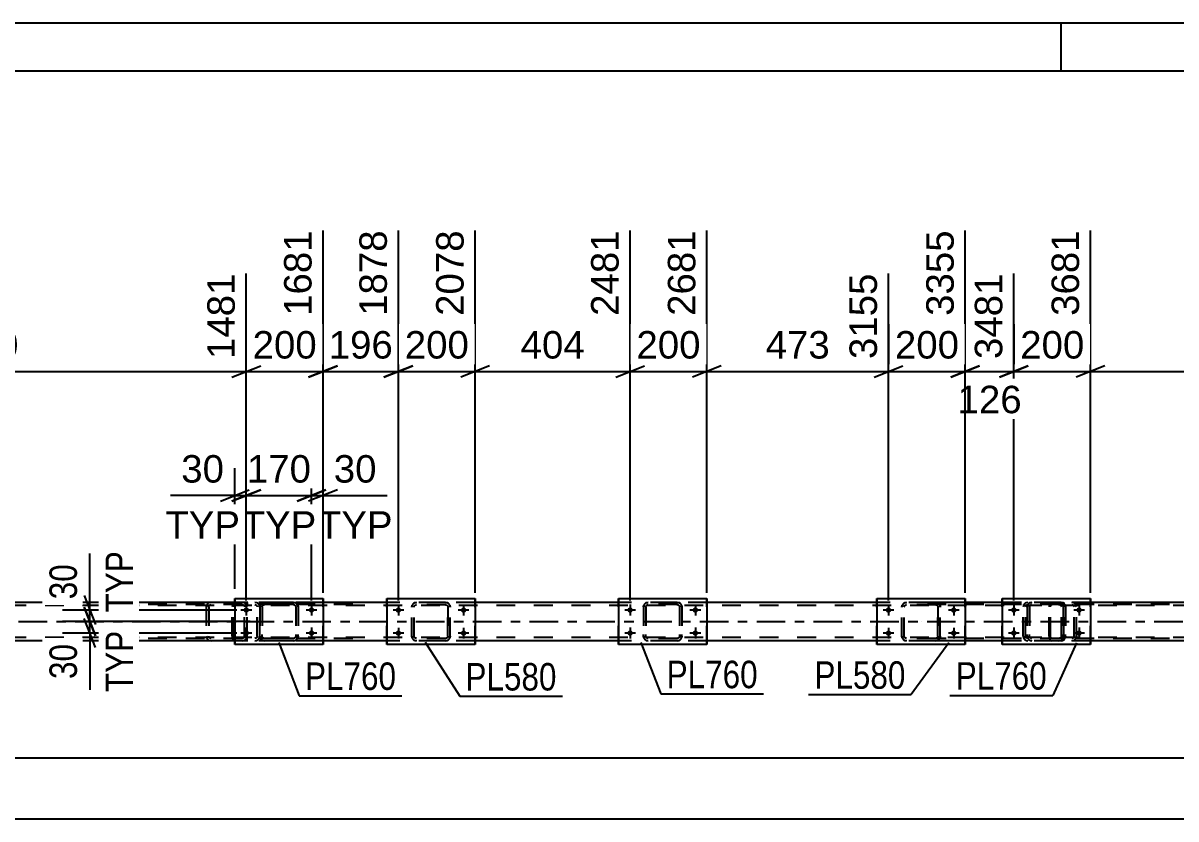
# Model space of a CAD drawing. Header units: millimetres. Extents: x -106 to 735, y -422 to 172.
# Drawn here: x -3.3 to 116.8, y 88.8 to 171.7 of the extents above; entities that cross this region are included whole.
import ezdxf

# ---------------------------------------------------------------- set-up
doc = ezdxf.new("R2010")
doc.units = ezdxf.units.MM
doc.linetypes.add('DXK_LINE_DOT2', pattern=[3.9198, 1.9599, -1.9599])
doc.linetypes.add('DXK_LINE_DOT3', pattern=[5.9187, 2.979, -0.9799, 0.9799, -0.9799])
doc.styles.add('Arial', font='ARIAL.TTF', dxfattribs={"height": 0.2})
doc.styles.add('Arial Narrow', font='ARIALN.TTF', dxfattribs={"height": 0.2})

# ---------------------------------------------------------------- blocks, each defined once
blk = doc.blocks.new('Unknown-717034374-1133')
at = {"color": 5, "linetype": 'Continuous'}
for p, q in [((734.87, 171.74), (-106.13, 171.74)), ((104.87, 166.74), (104.87, 171.74)), ((729.87, 166.74), (-101.13, 166.74))]:
    blk.add_line(p, q, dxfattribs=at)
blk = doc.blocks.new('Bolt-717034374-6007 - 5798')
at = {"linetype": 'Continuous'}
for points in [[(35.78, 110.27, -1), (35.78, 110.83, -1)], [(42.58, 110.27, -1), (42.58, 110.83, -1)], [(35.78, 107.87, -1), (35.78, 108.43, -1)], [(42.58, 107.87, -1), (42.58, 108.43, -1)]]:
    blk.add_hatch(color=1, dxfattribs=at).paths.add_polyline_path(points)
at = {"color": 1, "linetype": 'Continuous'}
for p, q in [((36.34, 110.55), (35.22, 110.55)), ((35.78, 111.11), (35.78, 109.99)), ((43.14, 110.55), (42.02, 110.55)), ((42.58, 111.11), (42.58, 109.99)), ((36.34, 108.15), (35.22, 108.15)), ((35.78, 108.71), (35.78, 107.59)), ((43.14, 108.15), (42.02, 108.15)), ((42.58, 108.71), (42.58, 107.59))]:
    blk.add_line(p, q, dxfattribs=at)
blk = doc.blocks.new('Part-717034374-5920 - 5798')
at = {"color": 7, "linetype": 'DXK_LINE_DOT2'}
for p, q in [((18.48, 111.06), (18.46, 110.88)), ((18.46, 107.84), (18.46, 110.88)), ((18.54, 111.21), (18.48, 111.06)), ((18.63, 111.32), (18.54, 111.21)), ((18.6, 110.88), (18.61, 110.97)), ((18.6, 107.84), (18.6, 110.88)), ((18.61, 110.97), (18.64, 111.04)), ((18.73, 111.36), (18.63, 111.32)), ((18.64, 111.04), (18.68, 111.1)), ((18.68, 111.1), (18.73, 111.12)), ((31.02, 111.36), (18.73, 111.36)), ((31.02, 111.12), (18.73, 111.12)), ((20.01, 111.36), (20.01, 111.12)), ((21.02, 111.32), (20.83, 111.36)), ((20.83, 111.12), (20.92, 111.1)), ((20.92, 111.1), (21, 111.04)), ((21, 111.04), (21.06, 110.97)), ((21.06, 110.97), (21.08, 110.88)), ((21.08, 107.84), (21.08, 110.88)), ((21.3, 111.01), (21.29, 111.06)), ((21.33, 110.88), (21.3, 111.01)), ((21.33, 107.84), (21.33, 110.88)), ((18.46, 107.84), (18.48, 107.65)), ((18.48, 107.65), (18.54, 107.5)), ((18.54, 107.5), (18.63, 107.39)), ((18.61, 107.74), (18.6, 107.84)), ((18.64, 107.67), (18.61, 107.74)), ((18.63, 107.39), (18.73, 107.36)), ((18.68, 107.61), (18.64, 107.67)), ((18.73, 107.6), (18.68, 107.61)), ((31.02, 107.6), (18.73, 107.6)), ((31.02, 107.36), (18.73, 107.36)), ((20.01, 107.36), (20.01, 107.6)), ((20.92, 107.61), (20.83, 107.6)), ((20.83, 107.36), (21.02, 107.39)), ((21, 107.67), (20.92, 107.61)), ((21.06, 107.74), (21, 107.67)), ((21.08, 107.84), (21.06, 107.74)), ((21.29, 107.65), (21.33, 107.84))]:
    blk.add_line(p, q, dxfattribs=at)
for centre, start, end in [((20.84, 110.86), 23.8494, 68.8059), ((20.84, 107.85), 291.1941, 336.1506)]:
    blk.add_arc(centre, 0.492, start, end, dxfattribs=at)
blk = doc.blocks.new('Part-717034374-5899 - 5798')
at = {"color": 7, "linetype": 'DXK_LINE_DOT2'}
for p, q in [((104.63, 111.36), (89.5, 111.36)), ((104.63, 111.12), (89.5, 111.12)), ((100.92, 111.01), (100.89, 110.88)), ((100.89, 107.84), (100.89, 110.88)), ((100.93, 111.06), (100.92, 111.01)), ((101.14, 110.88), (101.16, 110.97)), ((101.14, 107.84), (101.14, 110.88)), ((101.16, 110.97), (101.22, 111.04)), ((101.4, 111.36), (101.2, 111.32)), ((101.22, 111.04), (101.3, 111.1)), ((101.3, 111.1), (101.4, 111.12)), ((104.83, 111.32), (104.63, 111.36)), ((104.63, 111.12), (104.73, 111.1)), ((104.73, 111.1), (104.81, 111.04)), ((104.81, 111.04), (104.87, 110.97)), ((104.87, 110.97), (104.89, 110.88)), ((104.89, 107.84), (104.89, 110.88)), ((105.12, 111.01), (105.11, 111.06)), ((105.14, 110.88), (105.12, 111.01)), ((105.14, 107.84), (105.14, 110.88)), ((104.63, 107.6), (89.5, 107.6)), ((104.63, 107.36), (89.5, 107.36)), ((100.89, 107.84), (100.93, 107.65)), ((101.16, 107.74), (101.14, 107.84)), ((101.22, 107.67), (101.16, 107.74)), ((101.2, 107.39), (101.4, 107.36)), ((101.3, 107.61), (101.22, 107.67)), ((101.4, 107.6), (101.3, 107.61)), ((104.73, 107.61), (104.63, 107.6)), ((104.63, 107.36), (104.83, 107.39)), ((104.81, 107.67), (104.73, 107.61)), ((104.87, 107.74), (104.81, 107.67)), ((104.89, 107.84), (104.87, 107.74)), ((105.11, 107.65), (105.14, 107.84))]:
    blk.add_line(p, q, dxfattribs=at)
for centre, start, end in [((101.38, 110.85), 110.7583, 155.68), ((104.65, 110.85), 24.32, 69.2417), ((101.38, 107.86), 204.32, 249.2417), ((104.65, 107.86), 290.7583, 335.68)]:
    blk.add_arc(centre, 0.496, start, end, dxfattribs=at)
blk = doc.blocks.new('Part-717034374-5877 - 5798')
at = {"color": 7, "linetype": 'DXK_LINE_DOT2'}
for p, q in [((103.62, 111.06), (103.6, 110.88)), ((103.6, 107.84), (103.6, 110.88)), ((103.68, 111.21), (103.62, 111.06)), ((103.76, 111.32), (103.68, 111.21)), ((103.73, 110.88), (103.74, 110.97)), ((103.73, 107.84), (103.73, 110.88)), ((103.74, 110.97), (103.77, 111.04)), ((103.87, 111.36), (103.76, 111.32)), ((103.77, 111.04), (103.82, 111.1)), ((103.82, 111.1), (103.87, 111.12)), ((116.15, 111.36), (103.87, 111.36)), ((116.15, 111.12), (103.87, 111.12)), ((105.14, 111.36), (105.14, 111.12)), ((106.15, 111.32), (105.96, 111.36)), ((105.96, 111.12), (106.06, 111.1)), ((106.06, 111.1), (106.14, 111.04)), ((106.14, 111.04), (106.19, 110.97)), ((106.19, 110.97), (106.21, 110.88)), ((106.21, 107.84), (106.21, 110.88)), ((106.43, 111.01), (106.42, 111.06)), ((106.46, 110.88), (106.43, 111.01)), ((106.46, 107.84), (106.46, 110.88)), ((103.6, 107.84), (103.62, 107.65)), ((103.62, 107.65), (103.68, 107.5)), ((103.68, 107.5), (103.76, 107.39)), ((103.74, 107.74), (103.73, 107.84)), ((103.77, 107.67), (103.74, 107.74)), ((103.76, 107.39), (103.87, 107.36)), ((103.82, 107.61), (103.77, 107.67)), ((103.87, 107.6), (103.82, 107.61)), ((116.15, 107.6), (103.87, 107.6)), ((116.15, 107.36), (103.87, 107.36)), ((105.14, 107.36), (105.14, 107.6)), ((106.06, 107.61), (105.96, 107.6)), ((105.96, 107.36), (106.15, 107.39)), ((106.14, 107.67), (106.06, 107.61)), ((106.19, 107.74), (106.14, 107.67)), ((106.21, 107.84), (106.19, 107.74)), ((106.42, 107.65), (106.46, 107.84))]:
    blk.add_line(p, q, dxfattribs=at)
for centre, start, end in [((105.97, 110.86), 23.8494, 68.8059), ((105.97, 107.85), 291.1941, 336.1506)]:
    blk.add_arc(centre, 0.492, start, end, dxfattribs=at)
blk = doc.blocks.new('Part-717034374-5913 - 5798')
at = {"color": 7, "linetype": 'DXK_LINE_DOT2'}
for p, q in [((19.5, 111.36), (4.37, 111.36)), ((19.5, 111.12), (4.37, 111.12)), ((15.77, 110.96), (15.75, 110.88)), ((15.75, 110.88), (15.75, 107.84)), ((15.79, 111.06), (15.77, 110.96)), ((16.01, 110.88), (16.03, 110.97)), ((16.01, 110.88), (16.01, 107.84)), ((16.03, 110.97), (16.08, 111.04)), ((16.26, 111.36), (16.07, 111.32)), ((16.08, 111.04), (16.17, 111.1)), ((16.17, 111.1), (16.26, 111.12)), ((19.69, 111.32), (19.5, 111.36)), ((19.5, 111.12), (19.6, 111.1)), ((19.6, 111.1), (19.68, 111.04)), ((19.68, 111.04), (19.74, 110.97)), ((19.74, 110.97), (19.75, 110.88)), ((19.75, 107.84), (19.75, 110.88)), ((19.98, 111.01), (19.97, 111.06)), ((20.01, 110.88), (19.98, 111.01)), ((20.01, 107.84), (20.01, 110.88)), ((19.5, 107.6), (4.37, 107.6)), ((19.5, 107.36), (4.37, 107.36)), ((15.75, 107.84), (15.77, 107.75)), ((15.77, 107.75), (15.79, 107.65)), ((16.03, 107.74), (16.01, 107.84)), ((16.08, 107.67), (16.03, 107.74)), ((16.07, 107.39), (16.26, 107.36)), ((16.17, 107.61), (16.08, 107.67)), ((16.26, 107.6), (16.17, 107.61)), ((19.6, 107.61), (19.5, 107.6)), ((19.5, 107.36), (19.69, 107.39)), ((19.68, 107.67), (19.6, 107.61)), ((19.74, 107.74), (19.68, 107.67)), ((19.75, 107.84), (19.74, 107.74)), ((19.97, 107.65), (20.01, 107.84))]:
    blk.add_line(p, q, dxfattribs=at)
for centre, start, end in [((16.24, 110.85), 110.7583, 155.68), ((19.52, 110.85), 24.32, 69.2417), ((16.24, 107.86), 204.32, 249.2417), ((19.52, 107.86), 290.7583, 335.68)]:
    blk.add_arc(centre, 0.496, start, end, dxfattribs=at)
blk = doc.blocks.new('Part-717034374-5970 - 5798')
at = {"color": 7, "linetype": 'DXK_LINE_DOT2'}
for p, q in [((635.92, 111.04), (-39.33, 111.04)), ((27.93, 111.36), (18.73, 111.36)), ((43.78, 111.36), (34.58, 111.36)), ((67.93, 111.36), (58.73, 111.36)), ((94.86, 111.36), (85.66, 111.36)), ((107.92, 111.36), (98.72, 111.36)), ((635.92, 107.68), (-39.33, 107.68)), ((27.93, 107.36), (18.73, 107.36)), ((43.78, 107.36), (34.58, 107.36)), ((67.93, 107.36), (58.73, 107.36)), ((94.86, 107.36), (85.66, 107.36)), ((107.92, 107.36), (98.72, 107.36))]:
    blk.add_line(p, q, dxfattribs=at)
at = {"color": 2, "linetype": 'Continuous'}
for p, q in [((18.73, 111.36), (-15.16, 111.36)), ((34.58, 111.36), (27.93, 111.36)), ((58.73, 111.36), (43.78, 111.36)), ((85.66, 111.36), (67.93, 111.36)), ((98.72, 111.36), (94.86, 111.36)), ((138.75, 111.36), (107.92, 111.36)), ((18.73, 107.36), (-10.37, 107.36)), ((34.58, 107.36), (27.93, 107.36)), ((58.73, 107.36), (43.78, 107.36)), ((85.66, 107.36), (67.93, 107.36)), ((98.72, 107.36), (94.86, 107.36)), ((138.81, 107.36), (107.92, 107.36))]:
    blk.add_line(p, q, dxfattribs=at)
at = {"color": 7, "linetype": 'DXK_LINE_DOT3'}
blk.add_line((-39.33, 109.36), (635.92, 109.36), dxfattribs=at)
blk = doc.blocks.new('Bolt-717034374-6008 - 5798')
at = {"linetype": 'Continuous'}
for points in [[(19.93, 110.28, -1), (19.93, 110.84, -1)], [(26.73, 110.28, -1), (26.73, 110.84, -1)], [(19.93, 107.88, -1), (19.93, 108.44, -1)], [(26.73, 107.88, -1), (26.73, 108.44, -1)]]:
    blk.add_hatch(color=1, dxfattribs=at).paths.add_polyline_path(points)
at = {"color": 1, "linetype": 'Continuous'}
for p, q in [((20.49, 110.56), (19.37, 110.56)), ((19.93, 111.12), (19.93, 110)), ((27.29, 110.56), (26.17, 110.56)), ((26.73, 111.12), (26.73, 110)), ((20.49, 108.16), (19.37, 108.16)), ((19.93, 108.72), (19.93, 107.6)), ((27.29, 108.16), (26.17, 108.16)), ((26.73, 108.72), (26.73, 107.6))]:
    blk.add_line(p, q, dxfattribs=at)
blk = doc.blocks.new('Bolt-717034374-6026 - 5798')
at = {"linetype": 'Continuous'}
for points in [[(99.92, 110.28, -1), (99.92, 110.84, -1)], [(106.72, 110.28, -1), (106.72, 110.84, -1)], [(99.92, 107.88, -1), (99.92, 108.44, -1)], [(106.72, 107.88, -1), (106.72, 108.44, -1)]]:
    blk.add_hatch(color=1, dxfattribs=at).paths.add_polyline_path(points)
at = {"color": 1, "linetype": 'Continuous'}
for p, q in [((100.48, 110.56), (99.36, 110.56)), ((99.92, 111.12), (99.92, 110)), ((107.28, 110.56), (106.16, 110.56)), ((106.72, 111.12), (106.72, 110)), ((100.48, 108.16), (99.36, 108.16)), ((99.92, 108.72), (99.92, 107.6)), ((107.28, 108.16), (106.16, 108.16)), ((106.72, 108.72), (106.72, 107.6))]:
    blk.add_line(p, q, dxfattribs=at)
blk = doc.blocks.new('Bolt-717034374-6027 - 5798')
at = {"linetype": 'Continuous'}
for points in [[(86.86, 110.27, -1), (86.86, 110.83, -1)], [(93.66, 110.27, -1), (93.66, 110.83, -1)], [(86.86, 107.87, -1), (86.86, 108.43, -1)], [(93.66, 107.87, -1), (93.66, 108.43, -1)]]:
    blk.add_hatch(color=1, dxfattribs=at).paths.add_polyline_path(points)
at = {"color": 1, "linetype": 'Continuous'}
for p, q in [((87.42, 110.55), (86.3, 110.55)), ((86.86, 111.11), (86.86, 109.99)), ((94.22, 110.55), (93.1, 110.55)), ((93.66, 111.11), (93.66, 109.99)), ((87.42, 108.15), (86.3, 108.15)), ((86.86, 108.71), (86.86, 107.59)), ((94.22, 108.15), (93.1, 108.15)), ((93.66, 108.71), (93.66, 107.59))]:
    blk.add_line(p, q, dxfattribs=at)
blk = doc.blocks.new('Bolt-717034374-6028 - 5798')
at = {"linetype": 'Continuous'}
for points in [[(59.93, 110.28, -1), (59.93, 110.84, -1)], [(66.73, 110.28, -1), (66.73, 110.84, -1)], [(59.93, 107.88, -1), (59.93, 108.44, -1)], [(66.73, 107.88, -1), (66.73, 108.44, -1)]]:
    blk.add_hatch(color=1, dxfattribs=at).paths.add_polyline_path(points)
at = {"color": 1, "linetype": 'Continuous'}
for p, q in [((60.49, 110.56), (59.37, 110.56)), ((59.93, 111.12), (59.93, 110)), ((67.29, 110.56), (66.17, 110.56)), ((66.73, 111.12), (66.73, 110)), ((60.49, 108.16), (59.37, 108.16)), ((59.93, 108.72), (59.93, 107.6)), ((67.29, 108.16), (66.17, 108.16)), ((66.73, 108.72), (66.73, 107.6))]:
    blk.add_line(p, q, dxfattribs=at)
blk = doc.blocks.new('Part-717034374-6033 - 5798')
at = {"color": 2, "linetype": 'Continuous'}
for p, q in [((85.66, 111.75), (85.66, 106.95)), ((85.66, 111.75), (94.86, 111.75)), ((94.86, 111.75), (94.86, 106.95)), ((94.86, 106.95), (85.66, 106.95))]:
    blk.add_line(p, q, dxfattribs=at)
at = {"color": 7, "linetype": 'DXK_LINE_DOT2'}
for p, q in [((85.66, 106.95), (85.66, 111.75)), ((94.86, 106.95), (94.86, 111.75))]:
    blk.add_line(p, q, dxfattribs=at)
blk = doc.blocks.new('Part-717034374-6036 - 5798')
at = {"color": 7, "linetype": 'DXK_LINE_DOT2'}
for p, q in [((37.18, 110.87), (37.22, 111.06)), ((37.22, 111.06), (37.18, 110.87)), ((37.18, 107.83), (37.18, 110.87)), ((37.18, 107.83), (37.18, 110.87)), ((37.42, 110.87), (37.44, 110.97)), ((37.42, 107.83), (37.42, 110.87)), ((37.42, 107.83), (37.42, 110.87)), ((37.44, 110.97), (37.49, 111.04)), ((37.48, 111.32), (37.66, 111.35)), ((37.66, 111.35), (37.48, 111.32)), ((37.49, 111.04), (37.57, 111.1)), ((37.57, 111.1), (37.66, 111.11)), ((40.7, 111.35), (37.66, 111.35)), ((40.7, 111.11), (37.66, 111.11)), ((40.7, 111.35), (40.89, 111.32)), ((40.89, 111.32), (40.7, 111.35)), ((40.7, 111.11), (40.8, 111.1)), ((40.8, 111.1), (40.87, 111.04)), ((40.87, 111.04), (40.93, 110.97)), ((40.93, 110.97), (40.94, 110.87)), ((40.94, 107.83), (40.94, 110.87)), ((40.94, 110.87), (40.94, 107.83)), ((41.15, 111.06), (41.18, 110.87)), ((41.18, 110.87), (41.15, 111.06)), ((41.18, 107.83), (41.18, 110.87)), ((41.18, 107.83), (41.18, 110.87)), ((37.22, 107.65), (37.18, 107.83)), ((37.18, 107.83), (37.22, 107.65)), ((37.44, 107.74), (37.42, 107.83)), ((37.49, 107.66), (37.44, 107.74)), ((37.66, 107.35), (37.48, 107.39)), ((37.48, 107.39), (37.66, 107.35)), ((37.57, 107.61), (37.49, 107.66)), ((37.66, 107.59), (37.57, 107.61)), ((40.7, 107.59), (37.66, 107.59)), ((40.7, 107.35), (37.66, 107.35)), ((40.8, 107.61), (40.7, 107.59)), ((40.89, 107.39), (40.7, 107.35)), ((40.7, 107.35), (40.89, 107.39)), ((40.87, 107.66), (40.8, 107.61)), ((40.93, 107.74), (40.87, 107.66)), ((40.94, 107.83), (40.93, 107.74)), ((41.18, 107.83), (41.15, 107.65)), ((41.15, 107.65), (41.18, 107.83))]:
    blk.add_line(p, q, dxfattribs=at)
at = {"color": 7, "linetype": 'DXK_LINE_DOT3'}
blk.add_line((39.18, 109.35), (39.18, 109.35), dxfattribs=at)
at = {"color": 7, "linetype": 'DXK_LINE_DOT2'}
for centre, start, end in [((37.66, 110.87), 112.5, 157.5), ((37.66, 110.87), 112.5, 157.5), ((40.7, 110.87), 22.5, 67.5), ((40.7, 110.87), 22.5, 67.5), ((37.66, 107.83), 202.5, 247.5), ((37.66, 107.83), 202.5, 247.5), ((40.7, 107.83), 292.5, 337.5), ((40.7, 107.83), 292.5, 337.5)]:
    blk.add_arc(centre, 0.48, start, end, dxfattribs=at)
blk = doc.blocks.new('Part-717034374-6041 - 5798')
at = {"color": 2, "linetype": 'Continuous'}
for p, q in [((34.58, 111.75), (34.58, 106.95)), ((34.58, 111.75), (43.78, 111.75)), ((43.78, 111.75), (43.78, 106.95)), ((43.78, 106.95), (34.58, 106.95))]:
    blk.add_line(p, q, dxfattribs=at)
at = {"color": 7, "linetype": 'DXK_LINE_DOT2'}
for p, q in [((34.58, 106.95), (34.58, 111.75)), ((43.78, 106.95), (43.78, 111.75))]:
    blk.add_line(p, q, dxfattribs=at)
blk = doc.blocks.new('Part-717034374-6076 - 5798')
at = {"color": 7, "linetype": 'DXK_LINE_DOT2'}
for p, q in [((88.26, 110.87), (88.3, 111.06)), ((88.3, 111.06), (88.26, 110.87)), ((88.26, 107.83), (88.26, 110.87)), ((88.26, 107.83), (88.26, 110.87)), ((88.5, 110.87), (88.52, 110.97)), ((88.5, 107.83), (88.5, 110.87)), ((88.5, 107.83), (88.5, 110.87)), ((88.52, 110.97), (88.57, 111.04)), ((88.56, 111.32), (88.74, 111.35)), ((88.74, 111.35), (88.56, 111.32)), ((88.57, 111.04), (88.65, 111.1)), ((88.65, 111.1), (88.74, 111.11)), ((91.78, 111.35), (88.74, 111.35)), ((91.78, 111.11), (88.74, 111.11)), ((91.78, 111.35), (91.97, 111.32)), ((91.97, 111.32), (91.78, 111.35)), ((91.78, 111.11), (91.88, 111.1)), ((91.88, 111.1), (91.95, 111.04)), ((91.95, 111.04), (92.01, 110.97)), ((92.01, 110.97), (92.02, 110.87)), ((92.02, 107.83), (92.02, 110.87)), ((92.02, 110.87), (92.02, 107.83)), ((92.23, 111.06), (92.26, 110.87)), ((92.26, 110.87), (92.23, 111.06)), ((92.26, 107.83), (92.26, 110.87)), ((92.26, 107.83), (92.26, 110.87)), ((88.3, 107.65), (88.26, 107.83)), ((88.26, 107.83), (88.3, 107.65)), ((88.52, 107.74), (88.5, 107.83)), ((88.57, 107.66), (88.52, 107.74)), ((88.74, 107.35), (88.56, 107.39)), ((88.56, 107.39), (88.74, 107.35)), ((88.65, 107.61), (88.57, 107.66)), ((88.74, 107.59), (88.65, 107.61)), ((91.78, 107.59), (88.74, 107.59)), ((91.78, 107.35), (88.74, 107.35)), ((91.88, 107.61), (91.78, 107.59)), ((91.97, 107.39), (91.78, 107.35)), ((91.78, 107.35), (91.97, 107.39)), ((91.95, 107.66), (91.88, 107.61)), ((92.01, 107.74), (91.95, 107.66)), ((92.02, 107.83), (92.01, 107.74)), ((92.26, 107.83), (92.23, 107.65)), ((92.23, 107.65), (92.26, 107.83))]:
    blk.add_line(p, q, dxfattribs=at)
at = {"color": 7, "linetype": 'DXK_LINE_DOT3'}
blk.add_line((90.26, 109.35), (90.26, 109.35), dxfattribs=at)
at = {"color": 7, "linetype": 'DXK_LINE_DOT2'}
for centre, start, end in [((88.74, 110.87), 112.5, 157.5), ((88.74, 110.87), 112.5, 157.5), ((91.78, 110.87), 22.5, 67.5), ((91.78, 110.87), 22.5, 67.5), ((88.74, 107.83), 202.5, 247.5), ((88.74, 107.83), 202.5, 247.5), ((91.78, 107.83), 292.5, 337.5), ((91.78, 107.83), 292.5, 337.5)]:
    blk.add_arc(centre, 0.48, start, end, dxfattribs=at)
blk = doc.blocks.new('Part-717034374-6090 - 5798')
at = {"color": 7, "linetype": 'DXK_LINE_DOT2'}
for p, q in [((21.33, 110.88), (21.36, 111.06)), ((21.36, 111.06), (21.33, 110.88)), ((21.33, 110.88), (21.33, 107.84)), ((21.57, 110.88), (21.58, 110.97)), ((21.57, 110.88), (21.57, 107.84)), ((21.58, 110.97), (21.64, 111.04)), ((21.62, 111.32), (21.81, 111.36)), ((21.81, 111.36), (21.62, 111.32)), ((21.64, 111.04), (21.71, 111.1)), ((21.71, 111.1), (21.81, 111.12)), ((24.85, 111.36), (21.81, 111.36)), ((24.85, 111.12), (21.81, 111.12)), ((24.85, 111.36), (25.03, 111.32)), ((25.03, 111.32), (24.85, 111.36)), ((24.85, 111.12), (24.94, 111.1)), ((24.94, 111.1), (25.02, 111.04)), ((25.02, 111.04), (25.07, 110.97)), ((25.07, 110.97), (25.09, 110.88)), ((25.09, 110.88), (25.09, 107.84)), ((25.29, 111.06), (25.33, 110.88)), ((25.33, 110.88), (25.29, 111.06)), ((25.33, 110.88), (25.33, 107.84)), ((21.33, 107.84), (21.33, 108)), ((21.36, 107.65), (21.33, 107.84)), ((21.33, 107.84), (21.36, 107.65)), ((21.57, 107.84), (21.57, 108)), ((21.58, 107.74), (21.57, 107.84)), ((21.64, 107.67), (21.58, 107.74)), ((21.81, 107.36), (21.62, 107.39)), ((21.62, 107.39), (21.81, 107.36)), ((21.71, 107.61), (21.64, 107.67)), ((21.81, 107.6), (21.71, 107.61)), ((24.85, 107.6), (21.81, 107.6)), ((24.85, 107.36), (21.81, 107.36)), ((24.94, 107.61), (24.85, 107.6)), ((25.03, 107.39), (24.85, 107.36)), ((24.85, 107.36), (25.03, 107.39)), ((25.02, 107.67), (24.94, 107.61)), ((25.07, 107.74), (25.02, 107.67)), ((25.09, 107.84), (25.07, 107.74)), ((25.09, 108), (25.09, 107.84)), ((25.33, 107.84), (25.29, 107.65)), ((25.29, 107.65), (25.33, 107.84)), ((25.33, 107.84), (25.33, 108))]:
    blk.add_line(p, q, dxfattribs=at)
for centre, start, end in [((21.81, 110.88), 112.5, 157.5), ((21.81, 110.88), 112.5, 157.5), ((24.85, 110.88), 22.5, 67.5), ((24.85, 110.88), 22.5, 67.5), ((21.81, 107.84), 202.5, 247.5), ((21.81, 107.84), 202.5, 247.5), ((24.85, 107.84), 292.5, 337.5), ((24.85, 107.84), 292.5, 337.5)]:
    blk.add_arc(centre, 0.48, start, end, dxfattribs=at)
blk = doc.blocks.new('Part-717034374-6095 - 5798')
at = {"color": 2, "linetype": 'Continuous'}
for p, q in [((18.73, 111.76), (18.73, 106.96)), ((18.73, 111.76), (27.93, 111.76)), ((27.93, 111.76), (27.93, 106.96)), ((27.93, 106.96), (18.73, 106.96))]:
    blk.add_line(p, q, dxfattribs=at)
at = {"color": 7, "linetype": 'DXK_LINE_DOT2'}
for p, q in [((18.73, 106.96), (18.73, 111.76)), ((27.93, 106.96), (27.93, 111.76))]:
    blk.add_line(p, q, dxfattribs=at)
blk = doc.blocks.new('Part-717034374-6096 - 5798')
at = {"color": 7, "linetype": 'DXK_LINE_DOT2'}
for p, q in [((61.33, 110.88), (61.36, 111.06)), ((61.36, 111.06), (61.33, 110.88)), ((61.33, 110.88), (61.33, 107.84)), ((61.57, 110.88), (61.58, 110.97)), ((61.57, 110.88), (61.57, 107.84)), ((61.58, 110.97), (61.64, 111.04)), ((61.62, 111.32), (61.81, 111.36)), ((61.81, 111.36), (61.62, 111.32)), ((61.64, 111.04), (61.71, 111.1)), ((61.71, 111.1), (61.81, 111.12)), ((64.85, 111.36), (61.81, 111.36)), ((64.85, 111.12), (61.81, 111.12)), ((64.85, 111.36), (65.03, 111.32)), ((65.03, 111.32), (64.85, 111.36)), ((64.85, 111.12), (64.94, 111.1)), ((64.94, 111.1), (65.02, 111.04)), ((65.02, 111.04), (65.07, 110.97)), ((65.07, 110.97), (65.09, 110.88)), ((65.09, 110.88), (65.09, 107.84)), ((65.29, 111.06), (65.33, 110.88)), ((65.33, 110.88), (65.29, 111.06)), ((65.33, 110.88), (65.33, 107.84)), ((61.33, 107.84), (61.33, 108)), ((61.36, 107.65), (61.33, 107.84)), ((61.33, 107.84), (61.36, 107.65)), ((61.57, 107.84), (61.57, 108)), ((61.58, 107.74), (61.57, 107.84)), ((61.64, 107.67), (61.58, 107.74)), ((61.81, 107.36), (61.62, 107.39)), ((61.62, 107.39), (61.81, 107.36)), ((61.71, 107.61), (61.64, 107.67)), ((61.81, 107.6), (61.71, 107.61)), ((64.85, 107.6), (61.81, 107.6)), ((64.85, 107.36), (61.81, 107.36)), ((64.94, 107.61), (64.85, 107.6)), ((65.03, 107.39), (64.85, 107.36)), ((64.85, 107.36), (65.03, 107.39)), ((65.02, 107.67), (64.94, 107.61)), ((65.07, 107.74), (65.02, 107.67)), ((65.09, 107.84), (65.07, 107.74)), ((65.09, 108), (65.09, 107.84)), ((65.33, 107.84), (65.29, 107.65)), ((65.29, 107.65), (65.33, 107.84)), ((65.33, 107.84), (65.33, 108))]:
    blk.add_line(p, q, dxfattribs=at)
for centre, start, end in [((61.81, 110.88), 112.5, 157.5), ((61.81, 110.88), 112.5, 157.5), ((64.85, 110.88), 22.5, 67.5), ((64.85, 110.88), 22.5, 67.5), ((61.81, 107.84), 202.5, 247.5), ((61.81, 107.84), 202.5, 247.5), ((64.85, 107.84), 292.5, 337.5), ((64.85, 107.84), 292.5, 337.5)]:
    blk.add_arc(centre, 0.48, start, end, dxfattribs=at)
blk = doc.blocks.new('Part-717034374-6097 - 5798')
at = {"color": 2, "linetype": 'Continuous'}
for p, q in [((58.73, 111.76), (58.73, 106.96)), ((58.73, 111.76), (67.93, 111.76)), ((67.93, 111.76), (67.93, 106.96)), ((67.93, 106.96), (58.73, 106.96))]:
    blk.add_line(p, q, dxfattribs=at)
at = {"color": 7, "linetype": 'DXK_LINE_DOT2'}
for p, q in [((58.73, 106.96), (58.73, 111.76)), ((67.93, 106.96), (67.93, 111.76))]:
    blk.add_line(p, q, dxfattribs=at)
blk = doc.blocks.new('Part-717034374-6098 - 5798')
at = {"color": 7, "linetype": 'DXK_LINE_DOT2'}
for p, q in [((101.32, 110.88), (101.36, 111.06)), ((101.36, 111.06), (101.32, 110.88)), ((101.32, 110.88), (101.32, 107.84)), ((101.56, 110.88), (101.58, 110.97)), ((101.56, 110.88), (101.56, 107.84)), ((101.58, 110.97), (101.63, 111.04)), ((101.62, 111.32), (101.8, 111.36)), ((101.8, 111.36), (101.62, 111.32)), ((101.63, 111.04), (101.71, 111.1)), ((101.71, 111.1), (101.8, 111.12)), ((104.84, 111.36), (101.8, 111.36)), ((104.84, 111.12), (101.8, 111.12)), ((104.84, 111.36), (105.03, 111.32)), ((105.03, 111.32), (104.84, 111.36)), ((104.84, 111.12), (104.94, 111.1)), ((104.94, 111.1), (105.01, 111.04)), ((105.01, 111.04), (105.07, 110.97)), ((105.07, 110.97), (105.08, 110.88)), ((105.08, 110.88), (105.08, 107.84)), ((105.29, 111.06), (105.32, 110.88)), ((105.32, 110.88), (105.29, 111.06)), ((105.32, 110.88), (105.32, 107.84)), ((101.32, 107.84), (101.32, 108)), ((101.36, 107.65), (101.32, 107.84)), ((101.32, 107.84), (101.36, 107.65)), ((101.56, 107.84), (101.56, 108)), ((101.58, 107.74), (101.56, 107.84)), ((101.63, 107.67), (101.58, 107.74)), ((101.8, 107.36), (101.62, 107.39)), ((101.62, 107.39), (101.8, 107.36)), ((101.71, 107.61), (101.63, 107.67)), ((101.8, 107.6), (101.71, 107.61)), ((104.84, 107.6), (101.8, 107.6)), ((104.84, 107.36), (101.8, 107.36)), ((104.94, 107.61), (104.84, 107.6)), ((105.03, 107.39), (104.84, 107.36)), ((104.84, 107.36), (105.03, 107.39)), ((105.01, 107.67), (104.94, 107.61)), ((105.07, 107.74), (105.01, 107.67)), ((105.08, 107.84), (105.07, 107.74)), ((105.08, 108), (105.08, 107.84)), ((105.32, 107.84), (105.29, 107.65)), ((105.29, 107.65), (105.32, 107.84)), ((105.32, 107.84), (105.32, 108))]:
    blk.add_line(p, q, dxfattribs=at)
for centre, start, end in [((101.8, 110.88), 112.5, 157.5), ((101.8, 110.88), 112.5, 157.5), ((104.84, 110.88), 22.5, 67.5), ((104.84, 110.88), 22.5, 67.5), ((101.8, 107.84), 202.5, 247.5), ((101.8, 107.84), 202.5, 247.5), ((104.84, 107.84), 292.5, 337.5), ((104.84, 107.84), 292.5, 337.5)]:
    blk.add_arc(centre, 0.48, start, end, dxfattribs=at)
blk = doc.blocks.new('Part-717034374-6099 - 5798')
at = {"color": 2, "linetype": 'Continuous'}
for p, q in [((98.72, 111.76), (98.72, 106.96)), ((98.72, 111.76), (107.92, 111.76)), ((107.92, 111.76), (107.92, 106.96)), ((107.92, 106.96), (98.72, 106.96))]:
    blk.add_line(p, q, dxfattribs=at)
at = {"color": 7, "linetype": 'DXK_LINE_DOT2'}
for p, q in [((98.72, 106.96), (98.72, 111.76)), ((107.92, 106.96), (107.92, 111.76))]:
    blk.add_line(p, q, dxfattribs=at)
blk = doc.blocks.new('StraightDimension-717034374-39017 - 5798')
at = {"color": 7, "linetype": 'Continuous'}
for p, q in [((26.73, 111.56), (26.73, 125.34)), ((27.93, 112.76), (27.93, 125.34)), ((25.23, 121.89), (28.23, 123.09)), ((29.43, 123.09), (26.43, 121.89)), ((26.73, 122.49), (27.93, 122.49)), ((27.93, 122.49), (34.62, 122.49)), ((27.93, 122.49), (34.62, 122.49))]:
    blk.add_line(p, q, dxfattribs=at)
at = {"color": 0}
blk.add_wipeout([(34.1, 123.24), (34.1, 127.44), (28.45, 127.44), (28.45, 123.24)], dxfattribs=at)
at = {"color": 0, "linetype": 'Continuous'}
blk.add_wipeout([(35.76, 117.39), (35.76, 121.59), (26.79, 121.59), (26.79, 117.39)], dxfattribs=at)
at = {"color": 3, "style": 'Arial'}
blk.add_text('30', height=2.865, dxfattribs=at).set_placement((29.05, 123.84))
at = {"color": 3, "linetype": 'Continuous', "style": 'Arial'}
blk.add_text('TYP', height=2.865, dxfattribs=at).set_placement((27.39, 117.99))
blk = doc.blocks.new('StraightDimension-717034374-43803 - 5798')
at = {"color": 7, "linetype": 'Continuous'}
for p, q in [((43.78, 112.36), (43.78, 150.12)), ((59.93, 111.56), (59.93, 150.12)), ((45.28, 136.02), (42.28, 134.82)), ((58.43, 134.82), (61.43, 136.02)), ((43.78, 135.42), (59.93, 135.42))]:
    blk.add_line(p, q, dxfattribs=at)
at = {"color": 0}
blk.add_wipeout([(55.79, 136.17), (55.79, 140.37), (47.92, 140.37), (47.92, 136.17)], dxfattribs=at)
at = {"color": 3, "style": 'Arial'}
blk.add_text('404', height=2.865, dxfattribs=at).set_placement((48.52, 136.77))
at = {"color": 0, "linetype": 'Continuous'}
blk.add_wipeout([(59.33, 150.72), (55.13, 150.72), (55.13, 140.62), (59.33, 140.62)], dxfattribs=at)
at = {"color": 3, "linetype": 'Continuous', "style": 'Arial'}
blk.add_text('2481', height=2.865, rotation=90.0002, dxfattribs=at).set_placement((58.73, 141.22))
blk = doc.blocks.new('StraightDimension-717034374-43807 - 5798')
at = {"color": 7, "linetype": 'Continuous'}
for p, q in [((-36.47, 114.84), (-36.47, 149.27)), ((19.93, 111.56), (19.93, 145.62)), ((-34.97, 136.02), (-37.97, 134.82)), ((18.43, 134.82), (21.43, 136.02)), ((-36.47, 135.42), (19.93, 135.42))]:
    blk.add_line(p, q, dxfattribs=at)
at = {"color": 0}
blk.add_wipeout([(-3.23, 136.17), (-3.23, 140.37), (-13.32, 140.37), (-13.32, 136.17)], dxfattribs=at)
at = {"color": 3, "style": 'Arial'}
blk.add_text('1410', height=2.865, dxfattribs=at).set_placement((-12.72, 136.77))
at = {"color": 0, "linetype": 'Continuous'}
blk.add_wipeout([(19.33, 146.22), (15.13, 146.22), (15.13, 136.12), (19.33, 136.12)], dxfattribs=at)
at = {"color": 3, "linetype": 'Continuous', "style": 'Arial'}
blk.add_text('1481', height=2.865, rotation=90.0002, dxfattribs=at).set_placement((18.73, 136.72))
blk = doc.blocks.new('StraightDimension-717034374-10061 - 5798')
at = {"color": 7, "linetype": 'Continuous'}
blk.add_line((-39.33, 95.15), (672.96, 95.15), dxfattribs=at)
blk = doc.blocks.new('StraightDimension-717034374-14070 - 5798')
at = {"color": 7, "linetype": 'Continuous'}
for p, q in [((3.03, 110.86), (4.23, 107.86)), ((20.33, 109.36), (0.78, 109.36)), ((4.23, 106.66), (3.03, 109.66)), ((3.63, 108.16), (3.63, 109.36)), ((18.93, 108.16), (0.78, 108.16)), ((3.63, 108.16), (3.63, 102.25)), ((3.63, 108.16), (3.63, 102.25))]:
    blk.add_line(p, q, dxfattribs=at)
at = {"color": 0, "linetype": 'Continuous'}
blk.add_wipeout([(8.73, 109), (4.53, 109), (4.53, 101.41), (8.73, 101.41)], dxfattribs=at)
at = {"color": 0}
blk.add_wipeout([(2.88, 107.63), (-1.32, 107.63), (-1.32, 102.77), (2.88, 102.77)], dxfattribs=at)
at = {"color": 3, "linetype": 'Continuous', "style": 'Arial Narrow'}
blk.add_text('TYP', height=2.863, rotation=90.0002, dxfattribs=at).set_placement((8.13, 102.01))
at = {"color": 3, "style": 'Arial Narrow'}
blk.add_text('30', height=2.863, rotation=90.0002, dxfattribs=at).set_placement((2.28, 103.37))
blk = doc.blocks.new('StraightDimension-717034374-43805 - 5798')
at = {"color": 7, "linetype": 'Continuous'}
for p, q in [((27.93, 112.36), (27.93, 150.12)), ((35.78, 111.55), (35.78, 150.12)), ((26.43, 134.82), (29.43, 136.02)), ((37.28, 136.02), (34.28, 134.82)), ((27.93, 135.42), (35.78, 135.42))]:
    blk.add_line(p, q, dxfattribs=at)
at = {"color": 0}
blk.add_wipeout([(35.79, 136.17), (35.79, 140.37), (27.92, 140.37), (27.92, 136.17)], dxfattribs=at)
at = {"color": 3, "style": 'Arial'}
blk.add_text('196', height=2.865, dxfattribs=at).set_placement((28.52, 136.77))
at = {"color": 0, "linetype": 'Continuous'}
blk.add_wipeout([(35.18, 150.72), (30.98, 150.72), (30.98, 140.62), (35.18, 140.62)], dxfattribs=at)
at = {"color": 3, "linetype": 'Continuous', "style": 'Arial'}
blk.add_text('1878', height=2.865, rotation=90.0002, dxfattribs=at).set_placement((34.58, 141.22))
blk = doc.blocks.new('StraightDimension-717034374-6219 - 5798')
at = {"color": 7, "linetype": 'Continuous'}
blk.add_line((-39.97, 88.78), (673.6, 88.78), dxfattribs=at)
blk = doc.blocks.new('StraightDimension-717034374-14069 - 5798')
at = {"color": 7, "linetype": 'Continuous'}
for p, q in [((3.63, 110.56), (3.63, 116.46)), ((3.63, 110.56), (3.63, 116.46)), ((3.03, 112.06), (4.23, 109.06)), ((18.93, 110.56), (0.78, 110.56)), ((4.23, 107.86), (3.03, 110.86)), ((3.63, 109.36), (3.63, 110.56)), ((20.33, 109.36), (0.78, 109.36))]:
    blk.add_line(p, q, dxfattribs=at)
at = {"color": 0, "linetype": 'Continuous'}
blk.add_wipeout([(8.73, 117.3), (4.53, 117.3), (4.53, 109.71), (8.73, 109.71)], dxfattribs=at)
at = {"color": 0}
blk.add_wipeout([(2.88, 115.94), (-1.32, 115.94), (-1.32, 111.08), (2.88, 111.08)], dxfattribs=at)
at = {"color": 3, "linetype": 'Continuous', "style": 'Arial Narrow'}
blk.add_text('TYP', height=2.863, rotation=90.0002, dxfattribs=at).set_placement((8.13, 110.31))
at = {"color": 3, "style": 'Arial Narrow'}
blk.add_text('30', height=2.863, rotation=90.0002, dxfattribs=at).set_placement((2.28, 111.68))
blk = doc.blocks.new('StraightDimension-717034374-39018 - 5798')
at = {"color": 7, "linetype": 'Continuous'}
for p, q in [((19.93, 111.56), (19.93, 125.34)), ((26.73, 111.56), (26.73, 125.34)), ((18.43, 121.89), (21.43, 123.09)), ((28.23, 123.09), (25.23, 121.89)), ((19.93, 122.49), (26.73, 122.49))]:
    blk.add_line(p, q, dxfattribs=at)
at = {"color": 0}
blk.add_wipeout([(27.26, 123.24), (27.26, 127.44), (19.39, 127.44), (19.39, 123.24)], dxfattribs=at)
at = {"color": 0, "linetype": 'Continuous'}
blk.add_wipeout([(27.81, 117.39), (27.81, 121.59), (18.84, 121.59), (18.84, 117.39)], dxfattribs=at)
at = {"color": 3, "style": 'Arial'}
blk.add_text('170', height=2.865, dxfattribs=at).set_placement((19.99, 123.84))
at = {"color": 3, "linetype": 'Continuous', "style": 'Arial'}
blk.add_text('TYP', height=2.865, dxfattribs=at).set_placement((19.44, 117.99))
blk = doc.blocks.new('StraightDimension-717034374-39019 - 5798')
at = {"color": 7, "linetype": 'Continuous'}
for p, q in [((18.73, 112.76), (18.73, 125.34)), ((19.93, 111.56), (19.93, 125.34)), ((17.23, 121.89), (20.23, 123.09)), ((21.43, 123.09), (18.43, 121.89)), ((18.73, 122.49), (12.03, 122.49)), ((18.73, 122.49), (12.03, 122.49)), ((18.73, 122.49), (19.93, 122.49))]:
    blk.add_line(p, q, dxfattribs=at)
at = {"color": 0}
blk.add_wipeout([(18.2, 123.24), (18.2, 127.44), (12.55, 127.44), (12.55, 123.24)], dxfattribs=at)
at = {"color": 0, "linetype": 'Continuous'}
blk.add_wipeout([(19.86, 117.39), (19.86, 121.59), (10.89, 121.59), (10.89, 117.39)], dxfattribs=at)
at = {"color": 3, "style": 'Arial'}
blk.add_text('30', height=2.865, dxfattribs=at).set_placement((13.15, 123.84))
at = {"color": 3, "linetype": 'Continuous', "style": 'Arial'}
blk.add_text('TYP', height=2.865, dxfattribs=at).set_placement((11.49, 117.99))
blk = doc.blocks.new('StraightDimension-717034374-43797 - 5798')
at = {"color": 7, "linetype": 'Continuous'}
for p, q in [((107.92, 112.36), (107.92, 150.12)), ((138.75, 115.51), (138.75, 145.62)), ((109.42, 136.02), (106.42, 134.82)), ((137.25, 134.82), (140.25, 136.02)), ((107.92, 135.42), (138.75, 135.42))]:
    blk.add_line(p, q, dxfattribs=at)
at = {"color": 0}
blk.add_wipeout([(127.27, 136.17), (127.27, 140.37), (119.4, 140.37), (119.4, 136.17)], dxfattribs=at)
at = {"color": 3, "style": 'Arial'}
blk.add_text('771', height=2.865, dxfattribs=at).set_placement((120, 136.77))
at = {"color": 0, "linetype": 'Continuous'}
blk.add_wipeout([(138.15, 146.22), (133.95, 146.22), (133.95, 136.12), (138.15, 136.12)], dxfattribs=at)
at = {"color": 3, "linetype": 'Continuous', "style": 'Arial'}
blk.add_text('4452', height=2.865, rotation=90.0002, dxfattribs=at).set_placement((137.55, 136.72))
blk = doc.blocks.new('StraightDimension-717034374-43798 - 5798')
at = {"color": 7, "linetype": 'Continuous'}
for p, q in [((107.92, 112.36), (107.92, 150.12)), ((99.92, 111.56), (99.92, 145.62)), ((98.42, 134.82), (101.42, 136.02)), ((109.42, 136.02), (106.42, 134.82)), ((99.92, 135.42), (107.92, 135.42))]:
    blk.add_line(p, q, dxfattribs=at)
at = {"color": 0}
blk.add_wipeout([(107.86, 136.17), (107.86, 140.37), (99.99, 140.37), (99.99, 136.17)], dxfattribs=at)
at = {"color": 3, "style": 'Arial'}
blk.add_text('200', height=2.865, dxfattribs=at).set_placement((100.59, 136.77))
at = {"color": 0, "linetype": 'Continuous'}
blk.add_wipeout([(107.32, 150.72), (103.12, 150.72), (103.12, 140.62), (107.32, 140.62)], dxfattribs=at)
at = {"color": 3, "linetype": 'Continuous', "style": 'Arial'}
blk.add_text('3681', height=2.865, rotation=90.0002, dxfattribs=at).set_placement((106.72, 141.22))
blk = doc.blocks.new('StraightDimension-717034374-43799 - 5798')
at = {"color": 7, "linetype": 'Continuous'}
for p, q in [((94.86, 112.36), (94.86, 150.12)), ((99.92, 111.56), (99.92, 145.62)), ((93.36, 134.82), (96.36, 136.02)), ((101.42, 136.02), (98.42, 134.82)), ((94.86, 135.42), (99.92, 135.42))]:
    blk.add_line(p, q, dxfattribs=at)
at = {"color": 0, "linetype": 'Continuous'}
blk.add_wipeout([(99.32, 146.22), (95.12, 146.22), (95.12, 136.12), (99.32, 136.12)], dxfattribs=at)
at = {"color": 0}
blk.add_wipeout([(101.33, 130.47), (101.33, 134.67), (93.46, 134.67), (93.46, 130.47)], dxfattribs=at)
at = {"color": 3, "linetype": 'Continuous', "style": 'Arial'}
blk.add_text('3481', height=2.865, rotation=90.0002, dxfattribs=at).set_placement((98.72, 136.72))
at = {"color": 3, "style": 'Arial'}
blk.add_text('126', height=2.865, dxfattribs=at).set_placement((94.06, 131.07))
blk = doc.blocks.new('StraightDimension-717034374-43800 - 5798')
at = {"color": 7, "linetype": 'Continuous'}
for p, q in [((94.86, 112.36), (94.86, 150.12)), ((86.86, 111.55), (86.86, 145.62)), ((85.36, 134.82), (88.36, 136.02)), ((96.36, 136.02), (93.36, 134.82)), ((86.86, 135.42), (94.86, 135.42))]:
    blk.add_line(p, q, dxfattribs=at)
at = {"color": 0}
blk.add_wipeout([(94.8, 136.17), (94.8, 140.37), (86.93, 140.37), (86.93, 136.17)], dxfattribs=at)
at = {"color": 3, "style": 'Arial'}
blk.add_text('200', height=2.865, dxfattribs=at).set_placement((87.53, 136.77))
at = {"color": 0, "linetype": 'Continuous'}
blk.add_wipeout([(94.26, 150.72), (90.06, 150.72), (90.06, 140.62), (94.26, 140.62)], dxfattribs=at)
at = {"color": 3, "linetype": 'Continuous', "style": 'Arial'}
blk.add_text('3355', height=2.865, rotation=90.0002, dxfattribs=at).set_placement((93.66, 141.22))
blk = doc.blocks.new('StraightDimension-717034374-43801 - 5798')
at = {"color": 7, "linetype": 'Continuous'}
for p, q in [((67.93, 112.36), (67.93, 150.12)), ((86.86, 111.55), (86.86, 145.62)), ((69.43, 136.02), (66.43, 134.82)), ((85.36, 134.82), (88.36, 136.02)), ((67.93, 135.42), (86.86, 135.42))]:
    blk.add_line(p, q, dxfattribs=at)
at = {"color": 0}
blk.add_wipeout([(81.33, 136.17), (81.33, 140.37), (73.46, 140.37), (73.46, 136.17)], dxfattribs=at)
at = {"color": 3, "style": 'Arial'}
blk.add_text('473', height=2.865, dxfattribs=at).set_placement((74.06, 136.77))
at = {"color": 0, "linetype": 'Continuous'}
blk.add_wipeout([(86.26, 146.22), (82.06, 146.22), (82.06, 136.12), (86.26, 136.12)], dxfattribs=at)
at = {"color": 3, "linetype": 'Continuous', "style": 'Arial'}
blk.add_text('3155', height=2.865, rotation=90.0002, dxfattribs=at).set_placement((85.66, 136.72))
blk = doc.blocks.new('StraightDimension-717034374-43802 - 5798')
at = {"color": 7, "linetype": 'Continuous'}
for p, q in [((59.93, 111.56), (59.93, 150.12)), ((67.93, 112.36), (67.93, 150.12)), ((58.43, 134.82), (61.43, 136.02)), ((69.43, 136.02), (66.43, 134.82)), ((59.93, 135.42), (67.93, 135.42))]:
    blk.add_line(p, q, dxfattribs=at)
at = {"color": 0}
blk.add_wipeout([(67.86, 136.17), (67.86, 140.37), (59.99, 140.37), (59.99, 136.17)], dxfattribs=at)
at = {"color": 3, "style": 'Arial'}
blk.add_text('200', height=2.865, dxfattribs=at).set_placement((60.59, 136.77))
at = {"color": 0, "linetype": 'Continuous'}
blk.add_wipeout([(67.33, 150.72), (63.13, 150.72), (63.13, 140.62), (67.33, 140.62)], dxfattribs=at)
at = {"color": 3, "linetype": 'Continuous', "style": 'Arial'}
blk.add_text('2681', height=2.865, rotation=90.0002, dxfattribs=at).set_placement((66.73, 141.22))
blk = doc.blocks.new('StraightDimension-717034374-43804 - 5798')
at = {"color": 7, "linetype": 'Continuous'}
for p, q in [((35.78, 111.55), (35.78, 150.12)), ((43.78, 112.36), (43.78, 150.12)), ((34.28, 134.82), (37.28, 136.02)), ((45.28, 136.02), (42.28, 134.82)), ((35.78, 135.42), (43.78, 135.42))]:
    blk.add_line(p, q, dxfattribs=at)
at = {"color": 0}
blk.add_wipeout([(43.72, 136.17), (43.72, 140.37), (35.85, 140.37), (35.85, 136.17)], dxfattribs=at)
at = {"color": 3, "style": 'Arial'}
blk.add_text('200', height=2.865, dxfattribs=at).set_placement((36.45, 136.77))
at = {"color": 0, "linetype": 'Continuous'}
blk.add_wipeout([(43.18, 150.72), (38.98, 150.72), (38.98, 140.62), (43.18, 140.62)], dxfattribs=at)
at = {"color": 3, "linetype": 'Continuous', "style": 'Arial'}
blk.add_text('2078', height=2.865, rotation=90.0002, dxfattribs=at).set_placement((42.58, 141.22))
blk = doc.blocks.new('StraightDimension-717034374-43806 - 5798')
at = {"color": 7, "linetype": 'Continuous'}
for p, q in [((27.93, 112.36), (27.93, 150.12)), ((19.93, 111.56), (19.93, 145.62)), ((18.43, 134.82), (21.43, 136.02)), ((29.43, 136.02), (26.43, 134.82)), ((19.93, 135.42), (27.93, 135.42))]:
    blk.add_line(p, q, dxfattribs=at)
at = {"color": 0}
blk.add_wipeout([(27.86, 136.17), (27.86, 140.37), (19.99, 140.37), (19.99, 136.17)], dxfattribs=at)
at = {"color": 3, "style": 'Arial'}
blk.add_text('200', height=2.865, dxfattribs=at).set_placement((20.59, 136.77))
at = {"color": 0, "linetype": 'Continuous'}
blk.add_wipeout([(27.33, 150.72), (23.13, 150.72), (23.13, 140.62), (27.33, 140.62)], dxfattribs=at)
at = {"color": 3, "linetype": 'Continuous', "style": 'Arial'}
blk.add_text('1681', height=2.865, rotation=90.0002, dxfattribs=at).set_placement((26.73, 141.22))
blk = doc.blocks.new('Mark-717034374-6029 - 5798')
at = {"color": 0}
blk.add_wipeout([(88.64, 102.35), (88.64, 105.35), (79.14, 105.35), (79.14, 102.35)], dxfattribs=at)
blk.add_wipeout([(88.64, 102.35), (88.64, 105.35), (79.14, 105.35), (79.14, 102.35)], dxfattribs=at)
at = {"color": 30, "linetype": 'Continuous'}
for p in [(93.16, 107.15), (78.54, 101.75)]:
    blk.add_line(p, (89.24, 101.75), dxfattribs=at)
at = {"color": 3, "style": 'Arial Narrow'}
blk.add_text('PL580', height=2.863, dxfattribs=at).set_placement((79.14, 102.35))
blk = doc.blocks.new('Mark-717034374-6037 - 5798')
at = {"color": 0}
blk.add_wipeout([(52.27, 102.17), (52.27, 105.17), (42.77, 105.17), (42.77, 102.17)], dxfattribs=at)
blk.add_wipeout([(52.27, 102.17), (52.27, 105.17), (42.77, 105.17), (42.77, 102.17)], dxfattribs=at)
at = {"color": 30, "linetype": 'Continuous'}
for p, q in [((38.58, 107.2), (42.17, 101.57)), ((42.17, 101.57), (52.87, 101.57))]:
    blk.add_line(p, q, dxfattribs=at)
at = {"color": 3, "style": 'Arial Narrow'}
blk.add_text('PL580', height=2.863, dxfattribs=at).set_placement((42.77, 102.17))
blk = doc.blocks.new('Mark-717034374-6091 - 5798')
at = {"color": 0}
blk.add_wipeout([(35.55, 102.23), (35.55, 105.23), (26.05, 105.23), (26.05, 102.23)], dxfattribs=at)
blk.add_wipeout([(35.55, 102.23), (35.55, 105.23), (26.05, 105.23), (26.05, 102.23)], dxfattribs=at)
at = {"color": 30, "linetype": 'Continuous'}
for p, q in [((23.33, 107.17), (25.45, 101.63)), ((25.45, 101.63), (36.15, 101.63))]:
    blk.add_line(p, q, dxfattribs=at)
at = {"color": 3, "style": 'Arial Narrow'}
blk.add_text('PL760', height=2.863, dxfattribs=at).set_placement((26.05, 102.23))
blk = doc.blocks.new('Mark-717034374-19114 - 5798')
at = {"color": 0}
blk.add_wipeout([(73.24, 102.41), (73.24, 105.41), (63.74, 105.41), (63.74, 102.41)], dxfattribs=at)
blk.add_wipeout([(73.24, 102.41), (73.24, 105.41), (63.74, 105.41), (63.74, 102.41)], dxfattribs=at)
at = {"color": 30, "linetype": 'Continuous'}
for p, q in [((61.04, 107.16), (63.14, 101.81)), ((63.14, 101.81), (73.84, 101.81))]:
    blk.add_line(p, q, dxfattribs=at)
at = {"color": 3, "style": 'Arial Narrow'}
blk.add_text('PL760', height=2.863, dxfattribs=at).set_placement((63.74, 102.41))
blk = doc.blocks.new('Mark-717034374-19126 - 5798')
at = {"color": 0}
blk.add_wipeout([(103.38, 102.26), (103.38, 105.26), (93.87, 105.26), (93.87, 102.26)], dxfattribs=at)
blk.add_wipeout([(103.38, 102.26), (103.38, 105.26), (93.87, 105.26), (93.87, 102.26)], dxfattribs=at)
at = {"color": 30, "linetype": 'Continuous'}
for p in [(106.47, 107.15), (93.27, 101.66)]:
    blk.add_line(p, (103.98, 101.66), dxfattribs=at)
at = {"color": 3, "style": 'Arial Narrow'}
blk.add_text('PL760', height=2.863, dxfattribs=at).set_placement((93.87, 102.26))

msp = doc.modelspace()

# ---------------------------------------------------------------- block references
for name in ['Unknown-717034374-1133', 'Part-717034374-5970 - 5798', 'Part-717034374-6095 - 5798', 'Part-717034374-6041 - 5798', 'Part-717034374-6097 - 5798', 'Part-717034374-6033 - 5798', 'Part-717034374-6099 - 5798', 'Part-717034374-5913 - 5798', 'Part-717034374-5920 - 5798', 'Bolt-717034374-6008 - 5798', 'Part-717034374-6090 - 5798', 'Bolt-717034374-6007 - 5798', 'Part-717034374-6036 - 5798', 'Bolt-717034374-6028 - 5798', 'Part-717034374-6096 - 5798', 'Bolt-717034374-6027 - 5798', 'Part-717034374-6076 - 5798', 'Part-717034374-5899 - 5798', 'Bolt-717034374-6026 - 5798', 'Part-717034374-6098 - 5798', 'Part-717034374-5877 - 5798']:
    msp.add_blockref(name, (0, 0))

# ---------------------------------------------------------------- next in the draw order: block references
for name in ['StraightDimension-717034374-43803 - 5798', 'StraightDimension-717034374-43807 - 5798', 'StraightDimension-717034374-43797 - 5798', 'StraightDimension-717034374-39017 - 5798', 'StraightDimension-717034374-10061 - 5798']:
    msp.add_blockref(name, (0, 0))

# ---------------------------------------------------------------- next in the draw order: block references
for name in ['StraightDimension-717034374-43805 - 5798', 'StraightDimension-717034374-43798 - 5798', 'StraightDimension-717034374-14070 - 5798']:
    msp.add_blockref(name, (0, 0))

# ---------------------------------------------------------------- next in the draw order: block references
for name in ['StraightDimension-717034374-43804 - 5798', 'StraightDimension-717034374-43799 - 5798', 'StraightDimension-717034374-14069 - 5798', 'StraightDimension-717034374-6219 - 5798']:
    msp.add_blockref(name, (0, 0))

# ---------------------------------------------------------------- next in the draw order: block references
for name in ['StraightDimension-717034374-43800 - 5798', 'StraightDimension-717034374-39018 - 5798', 'Mark-717034374-6091 - 5798', 'Mark-717034374-6037 - 5798', 'Mark-717034374-19114 - 5798', 'Mark-717034374-6029 - 5798']:
    msp.add_blockref(name, (0, 0))

# ---------------------------------------------------------------- next in the draw order: block references
for name in ['StraightDimension-717034374-43801 - 5798', 'StraightDimension-717034374-39019 - 5798', 'Mark-717034374-19126 - 5798']:
    msp.add_blockref(name, (0, 0))

# ---------------------------------------------------------------- next in the draw order: block references
for name in ['StraightDimension-717034374-43806 - 5798', 'StraightDimension-717034374-43802 - 5798']:
    msp.add_blockref(name, (0, 0))

doc.saveas('drawing.dxf')
